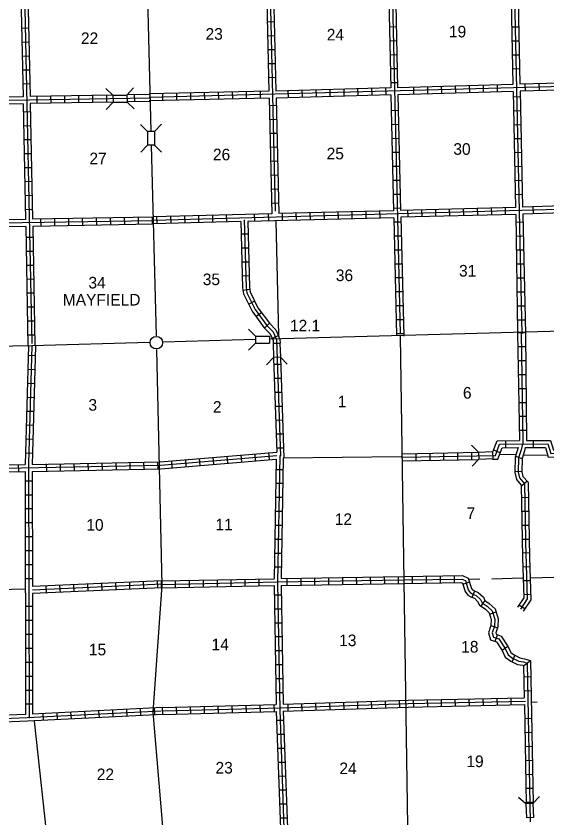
# Model space of a CAD drawing. Extents: x 1886803 to 2225102, y 15438879 to 15895946.
# Drawn here: x 2083687 to 2106538, y 15633587 to 15668092 of the extents above; entities that cross this region are included whole.
import ezdxf

# ---------------------------------------------------------------- set-up
doc = ezdxf.new("R2010")
doc.units = 0
for name, color, linetype in [('L13', 7, 'Continuous'), ('L14', 7, 'Continuous'), ('L16', 7, 'Continuous'), ('L18', 7, 'Continuous'), ('L28', 7, 'Continuous'), ('L3', 7, 'Continuous'), ('L4', 7, 'Continuous'), ('L8', 7, 'Continuous')]:
    doc.layers.add(name, color=color, linetype=linetype)

msp = doc.modelspace()

# ---------------------------------------------------------------- linework, layer by layer
at = {"layer": 'L13'}
msp.add_line((2105862, 15638571), (2106112, 15638584), dxfattribs=at)
for points in [[(2094869, 15659274), (2094986, 15654348)], [(2104495, 15649237), (2105181, 15649221)], [(2105519, 15649216), (2106511, 15649195)], [(2100260, 15649131), (2095186, 15649073)], [(2105809, 15643920), (2110920, 15644057)], [(2103153, 15643856), (2103655, 15643872)], [(2104162, 15643883), (2105487, 15643915)], [(2074489, 15643207), (2084072, 15643439)], [(2084473, 15637747), (2084980, 15633011)]]:
    msp.add_lwpolyline(points, dxfattribs=at)
at = {"layer": 'L16'}
msp.add_circle((2089725, 15654037), 269, dxfattribs=at)
at = {"layer": 'L18'}
for p, q in [((2087852, 15664681), (2087552, 15664971)), ((2087852, 15664681), (2088454, 15664692)), ((2088454, 15664692), (2088745, 15664998)), ((2088454, 15664692), (2088465, 15664391)), ((2087863, 15664380), (2087573, 15664074)), ((2087852, 15664681), (2087863, 15664380)), ((2087863, 15664380), (2088465, 15664391)), ((2088465, 15664391), (2088771, 15664095)), ((2089347, 15663129), (2089046, 15663430)), ((2089648, 15663129), (2089943, 15663440)), ((2089648, 15663129), (2089347, 15663129)), ((2089347, 15663129), (2089352, 15662532)), ((2089648, 15663129), (2089653, 15662532)), ((2089352, 15662532), (2089056, 15662231)), ((2089653, 15662532), (2089352, 15662532)), ((2089653, 15662532), (2089954, 15662236)), ((2093988, 15654316), (2093687, 15654612)), ((2093988, 15654015), (2093687, 15653714)), ((2093988, 15654316), (2093988, 15654015)), ((2093988, 15654316), (2094590, 15654316)), ((2093988, 15654015), (2094590, 15654015)), ((2094590, 15654316), (2094590, 15654015)), ((2095044, 15654005), (2094748, 15653999)), ((2094748, 15653999), (2094764, 15653398)), ((2095044, 15654005), (2095065, 15653408)), ((2094764, 15653398), (2094463, 15653091)), ((2095065, 15653408), (2094764, 15653398)), ((2095065, 15653408), (2095360, 15653112)), ((2103597, 15649332), (2103285, 15649622)), ((2103597, 15649332), (2104194, 15649348)), ((2103597, 15649332), (2103602, 15649031)), ((2104194, 15649348), (2104204, 15649047)), ((2103602, 15649031), (2103312, 15648725)), ((2103602, 15649031), (2104204, 15649047)), ((2105635, 15634189), (2105318, 15634474)), ((2105936, 15634204), (2106221, 15634516)), ((2105936, 15634204), (2105635, 15634189)), ((2105635, 15634189), (2105661, 15633587)), ((2105936, 15634204), (2105962, 15633608)), ((2105962, 15633608), (2105661, 15633587))]:
    msp.add_line(p, q, dxfattribs=at)
at = {"layer": 'L3'}
for points in [[(2107726, 15654554), (2094590, 15654190)], [(2089436, 15654047), (2084373, 15653904)], [(2093972, 15654174), (2090022, 15654063)], [(2084373, 15653904), (2076987, 15653772)]]:
    msp.add_lwpolyline(points, dxfattribs=at)
at = {"layer": 'L4'}
for points in [[(2089331, 15669449), (2089489, 15663139)], [(2089505, 15662532), (2089711, 15654337)], [(2100213, 15654322), (2100529, 15633238)], [(2089727, 15653741), (2089964, 15643603), (2089571, 15638134), (2090001, 15633053)]]:
    msp.add_lwpolyline(points, dxfattribs=at)
at = {"layer": 'L8'}
for p, q in [((2094505, 15667849), (2094806, 15667854)), ((2083930, 15667574), (2084230, 15667580)), ((2100059, 15667622), (2099764, 15667611)), ((2105318, 15667611), (2105023, 15667606)), ((2094521, 15667247), (2094822, 15667258)), ((2083945, 15666973), (2084246, 15666983)), ((2100081, 15667020), (2099780, 15667015)), ((2105339, 15667015), (2105038, 15667004)), ((2094537, 15666645), (2094838, 15666656)), ((2100096, 15666423), (2099795, 15666413)), ((2105355, 15666413), (2105054, 15666408)), ((2083956, 15666371), (2084252, 15666381)), ((2083972, 15665774), (2084273, 15665779)), ((2094547, 15666049), (2094843, 15666054)), ((2100102, 15665822), (2099806, 15665816)), ((2105360, 15665816), (2105060, 15665806)), ((2094563, 15665447), (2094864, 15665457)), ((2083977, 15665172), (2084278, 15665183)), ((2100123, 15665225), (2099822, 15665214)), ((2100814, 15664739), (2100804, 15665040)), ((2101411, 15664755), (2101406, 15665056)), ((2102013, 15664765), (2102002, 15665066)), ((2102610, 15664781), (2102604, 15665082)), ((2103212, 15664797), (2103201, 15665098)), ((2103813, 15664813), (2103803, 15665114)), ((2104410, 15664829), (2104405, 15665130)), ((2105614, 15664866), (2105603, 15665162)), ((2106210, 15664882), (2106205, 15665183)), ((2088798, 15664406), (2088787, 15664707)), ((2090012, 15664454), (2090012, 15664755)), ((2090614, 15664470), (2090603, 15664771)), ((2091210, 15664491), (2091205, 15664787)), ((2091812, 15664507), (2091802, 15664808)), ((2092414, 15664512), (2092404, 15664813)), ((2093011, 15664533), (2093006, 15664829)), ((2093613, 15664549), (2093602, 15664845)), ((2094215, 15664565), (2094204, 15664866)), ((2095413, 15664597), (2095403, 15664898)), ((2096010, 15664612), (2096005, 15664913)), ((2096612, 15664628), (2096601, 15664929)), ((2097214, 15664639), (2097203, 15664940)), ((2097810, 15664655), (2097805, 15664956)), ((2098412, 15664670), (2098402, 15664971)), ((2099014, 15664692), (2099004, 15664987)), ((2099611, 15664707), (2099605, 15665003)), ((2084595, 15664333), (2084590, 15664628)), ((2085197, 15664338), (2085186, 15664639)), ((2085793, 15664354), (2085788, 15664655)), ((2086395, 15664364), (2086390, 15664665)), ((2086997, 15664375), (2086987, 15664670)), ((2087594, 15664380), (2087588, 15664681)), ((2105387, 15664612), (2105086, 15664607)), ((2094590, 15664248), (2094885, 15664253)), ((2100144, 15664021), (2099843, 15664016)), ((2105403, 15664016), (2105102, 15664005)), ((2084003, 15663974), (2084304, 15663979)), ((2094605, 15663646), (2094906, 15663657)), ((2084019, 15663372), (2084320, 15663382)), ((2100160, 15663424), (2099864, 15663414)), ((2105413, 15663414), (2105112, 15663403)), ((2094621, 15663049), (2094922, 15663055)), ((2084030, 15662775), (2084331, 15662780)), ((2100181, 15662822), (2099880, 15662812)), ((2105429, 15662812), (2105128, 15662807)), ((2094627, 15662448), (2094927, 15662458)), ((2084046, 15662173), (2084347, 15662178)), ((2100186, 15662221), (2099885, 15662215)), ((2105445, 15662215), (2105144, 15662205)), ((2084056, 15661571), (2084352, 15661582)), ((2094648, 15661846), (2094943, 15661856)), ((2100202, 15661624), (2099901, 15661613)), ((2105455, 15661613), (2105155, 15661608)), ((2094663, 15661249), (2094964, 15661254)), ((2084072, 15660974), (2084373, 15660980)), ((2100218, 15661022), (2099922, 15661011)), ((2105471, 15661011), (2105170, 15661006)), ((2094669, 15660647), (2094970, 15660658)), ((2084077, 15660372), (2084378, 15660383)), ((2100228, 15660420), (2099927, 15660415)), ((2105477, 15660415), (2105181, 15660404)), ((2094685, 15660045), (2094986, 15660056)), ((2104737, 15659855), (2104743, 15659554)), ((2105936, 15659887), (2105947, 15659591)), ((2084093, 15659771), (2084394, 15659781)), ((2092140, 15659512), (2092145, 15659216)), ((2092736, 15659533), (2092747, 15659232)), ((2093935, 15659565), (2093945, 15659264)), ((2094537, 15659580), (2094547, 15659280)), ((2095139, 15659596), (2095144, 15659295)), ((2095735, 15659612), (2095746, 15659316)), ((2096337, 15659628), (2096348, 15659332)), ((2096939, 15659649), (2096944, 15659348)), ((2097536, 15659665), (2097546, 15659364)), ((2098138, 15659670), (2098143, 15659375)), ((2098740, 15659691), (2098745, 15659390)), ((2099336, 15659707), (2099347, 15659406)), ((2100244, 15659823), (2099943, 15659813)), ((2100535, 15659739), (2100545, 15659438)), ((2101137, 15659755), (2101147, 15659454)), ((2101738, 15659771), (2101744, 15659475)), ((2102335, 15659786), (2102346, 15659491)), ((2102937, 15659808), (2102948, 15659507)), ((2103539, 15659823), (2103544, 15659522)), ((2104136, 15659839), (2104146, 15659538)), ((2084764, 15659058), (2084753, 15659353)), ((2085360, 15659063), (2085355, 15659364)), ((2085962, 15659074), (2085952, 15659375)), ((2086564, 15659079), (2086554, 15659380)), ((2087161, 15659089), (2087156, 15659390)), ((2087763, 15659105), (2087752, 15659406)), ((2088365, 15659116), (2088354, 15659412)), ((2088961, 15659121), (2088956, 15659422)), ((2089563, 15659132), (2089553, 15659433)), ((2089737, 15659448), (2089748, 15659148)), ((2090339, 15659464), (2090345, 15659163)), ((2090936, 15659480), (2090946, 15659179)), ((2091538, 15659496), (2091543, 15659195)), ((2100260, 15659221), (2099964, 15659216)), ((2105503, 15659216), (2105202, 15659206)), ((2084120, 15658572), (2084421, 15658583)), ((2093380, 15658715), (2093681, 15658715)), ((2100271, 15658625), (2099970, 15658614)), ((2105519, 15658614), (2105218, 15658604)), ((2084130, 15657970), (2084431, 15657981)), ((2093396, 15658113), (2093697, 15658123)), ((2100287, 15658023), (2099986, 15658012)), ((2105535, 15658012), (2105239, 15658012)), ((2093412, 15657516), (2093713, 15657521)), ((2084146, 15657373), (2084447, 15657379)), ((2100302, 15657421), (2100001, 15657416)), ((2105545, 15657416), (2105244, 15657416)), ((2084157, 15656772), (2084452, 15656782)), ((2093423, 15656914), (2093718, 15656925)), ((2100313, 15656824), (2100012, 15656824)), ((2105561, 15656814), (2105260, 15656814)), ((2084172, 15656175), (2084473, 15656180)), ((2093454, 15656296), (2093745, 15656339)), ((2100329, 15656222), (2100028, 15656222)), ((2105572, 15656212), (2105271, 15656212)), ((2093687, 15655700), (2093961, 15655832)), ((2084178, 15655573), (2084479, 15655578)), ((2100345, 15655620), (2100044, 15655620)), ((2105587, 15655615), (2105287, 15655615)), ((2094014, 15655166), (2094246, 15655341)), ((2100355, 15655024), (2100054, 15655024)), ((2084194, 15654971), (2084494, 15654982)), ((2094378, 15654665), (2094595, 15654871)), ((2105593, 15655013), (2105297, 15655013)), ((2084204, 15654374), (2084505, 15654380)), ((2094706, 15654232), (2094980, 15654353)), ((2100371, 15654422), (2100070, 15654422)), ((2105276, 15654475), (2105577, 15654475)), ((2105287, 15653873), (2105587, 15653873)), ((2084510, 15653471), (2084215, 15653482)), ((2094780, 15653107), (2095081, 15653112)), ((2105297, 15653271), (2105593, 15653271)), ((2084494, 15652875), (2084194, 15652880)), ((2105302, 15652674), (2105603, 15652674)), ((2084479, 15652273), (2084178, 15652278)), ((2094806, 15652505), (2095102, 15652516)), ((2105318, 15652072), (2105619, 15652072)), ((2084463, 15651671), (2084162, 15651682)), ((2094822, 15651903), (2095123, 15651914)), ((2094838, 15651307), (2095139, 15651312)), ((2105329, 15651470), (2105630, 15651470)), ((2084447, 15651074), (2084146, 15651080)), ((2094864, 15650705), (2095160, 15650715)), ((2105339, 15650874), (2105635, 15650874)), ((2084431, 15650472), (2084130, 15650483)), ((2105345, 15650272), (2105646, 15650272)), ((2084405, 15649870), (2084114, 15649881)), ((2094880, 15650108), (2095181, 15650113)), ((2094906, 15649506), (2095202, 15649511)), ((2104764, 15649511), (2104764, 15649812)), ((2105962, 15649522), (2105962, 15649823)), ((2084389, 15649274), (2084088, 15649279)), ((2092805, 15648857), (2092779, 15649158)), ((2093402, 15648904), (2093380, 15649205)), ((2093993, 15648957), (2093972, 15649258)), ((2094595, 15649005), (2094568, 15649305)), ((2100904, 15648962), (2100904, 15649263)), ((2101506, 15648978), (2101506, 15649279)), ((2102103, 15648989), (2102103, 15649290)), ((2102705, 15648999), (2102705, 15649295)), ((2103301, 15649015), (2103301, 15649316)), ((2104521, 15649295), (2104246, 15649406)), ((2085007, 15648524), (2084996, 15648820)), ((2085603, 15648529), (2085598, 15648830)), ((2086205, 15648540), (2086195, 15648841)), ((2086802, 15648556), (2086797, 15648857)), ((2087404, 15648566), (2087393, 15648862)), ((2088006, 15648582), (2087995, 15648883)), ((2088602, 15648587), (2088597, 15648888)), ((2089204, 15648598), (2089194, 15648899)), ((2089806, 15648614), (2089795, 15648915)), ((2090413, 15648656), (2090387, 15648957)), ((2091010, 15648704), (2090989, 15649005)), ((2091606, 15648756), (2091580, 15649057)), ((2092203, 15648804), (2092177, 15649105)), ((2105181, 15649147), (2105471, 15649057)), ((2083803, 15648498), (2083798, 15648799)), ((2094880, 15648587), (2095181, 15648587)), ((2105155, 15648503), (2105455, 15648498)), ((2084378, 15648080), (2084077, 15648080)), ((2094869, 15647991), (2095170, 15647991)), ((2105455, 15647890), (2105677, 15648080)), ((2084378, 15647479), (2084077, 15647479)), ((2094854, 15647389), (2095155, 15647389)), ((2105434, 15647378), (2105735, 15647389)), ((2084378, 15646882), (2084077, 15646882)), ((2094843, 15646787), (2095144, 15646787)), ((2105455, 15646782), (2105751, 15646787)), ((2084378, 15646280), (2084077, 15646280)), ((2094838, 15646190), (2095139, 15646190)), ((2105461, 15646180), (2105762, 15646190)), ((2084389, 15645678), (2084088, 15645678)), ((2094827, 15645588), (2095128, 15645588)), ((2105471, 15645583), (2105772, 15645588)), ((2084389, 15645081), (2084088, 15645081)), ((2094822, 15644986), (2095123, 15644986)), ((2105781, 15644988), (2105483, 15644979)), ((2084389, 15644480), (2084088, 15644480)), ((2094806, 15644390), (2095102, 15644390)), ((2105798, 15644391), (2105500, 15644383)), ((2100751, 15643687), (2100751, 15643988)), ((2101353, 15643698), (2101353, 15643999)), ((2101955, 15643703), (2101955, 15644004)), ((2102552, 15643703), (2102552, 15644004)), ((2084389, 15643883), (2084088, 15643883)), ((2086797, 15643350), (2086781, 15643645)), ((2087388, 15643371), (2087377, 15643672)), ((2087990, 15643397), (2087979, 15643698)), ((2088586, 15643429), (2088581, 15643730)), ((2089188, 15643455), (2089178, 15643756)), ((2089785, 15643482), (2089780, 15643783)), ((2089954, 15643482), (2089954, 15643783)), ((2090556, 15643497), (2090556, 15643798)), ((2091152, 15643508), (2091152, 15643804)), ((2091754, 15643524), (2091754, 15643820)), ((2092356, 15643529), (2092356, 15643830)), ((2092953, 15643545), (2092953, 15643846)), ((2093555, 15643555), (2093555, 15643856)), ((2094151, 15643571), (2094146, 15643872)), ((2095355, 15643598), (2095355, 15643899)), ((2095952, 15643603), (2095952, 15643904)), ((2096554, 15643614), (2096554, 15643915)), ((2097156, 15643624), (2097156, 15643920)), ((2097752, 15643640), (2097752, 15643941)), ((2098354, 15643645), (2098344, 15643946)), ((2098956, 15643656), (2098945, 15643957)), ((2099553, 15643666), (2099547, 15643962)), ((2100155, 15643682), (2100144, 15643978)), ((2102921, 15643645), (2103201, 15643740)), ((2105815, 15643795), (2105516, 15643787)), ((2084996, 15643265), (2084980, 15643566)), ((2085598, 15643286), (2085577, 15643587)), ((2086195, 15643323), (2086179, 15643624)), ((2103312, 15643080), (2103428, 15643355)), ((2094806, 15643191), (2095102, 15643191)), ((2105831, 15643199), (2105533, 15643190)), ((2084389, 15642679), (2084088, 15642679)), ((2103703, 15642695), (2103877, 15642938)), ((2105580, 15642585), (2105331, 15642749)), ((2094811, 15642589), (2095112, 15642589)), ((2104062, 15642362), (2104352, 15642457)), ((2084389, 15642082), (2084088, 15642082)), ((2094822, 15641987), (2095123, 15641987)), ((2104120, 15641871), (2104405, 15641771)), ((2084389, 15641480), (2084088, 15641480)), ((2094838, 15641391), (2095139, 15641391)), ((2104304, 15641190), (2104405, 15641470)), ((2084389, 15640879), (2084088, 15640879)), ((2104605, 15640805), (2104854, 15640974)), ((2094843, 15640789), (2095144, 15640789)), ((2105038, 15640303), (2105160, 15640583)), ((2084394, 15640282), (2084093, 15640282)), ((2094854, 15640187), (2095155, 15640187)), ((2105535, 15640139), (2105836, 15640356)), ((2084394, 15639680), (2084093, 15639680)), ((2094864, 15639590), (2095160, 15639590)), ((2105545, 15639664), (2105846, 15639675)), ((2084394, 15639078), (2084093, 15639078)), ((2094869, 15638988), (2095170, 15638988)), ((2105561, 15639062), (2105862, 15639073)), ((2084394, 15638481), (2084093, 15638481)), ((2094806, 15638170), (2094795, 15638471)), ((2095403, 15638191), (2095397, 15638487)), ((2096005, 15638212), (2095994, 15638513)), ((2096601, 15638228), (2096596, 15638529)), ((2097203, 15638249), (2097198, 15638545)), ((2097805, 15638265), (2097794, 15638566)), ((2098402, 15638291), (2098396, 15638587)), ((2099004, 15638307), (2098993, 15638603)), ((2099605, 15638323), (2099595, 15638624)), ((2100202, 15638349), (2100197, 15638645)), ((2100804, 15638365), (2100793, 15638666)), ((2101406, 15638370), (2101395, 15638671)), ((2102002, 15638386), (2101997, 15638687)), ((2102604, 15638397), (2102594, 15638698)), ((2103201, 15638413), (2103196, 15638714)), ((2103803, 15638423), (2103798, 15638724)), ((2104405, 15638439), (2104394, 15638740)), ((2105001, 15638444), (2104996, 15638745)), ((2086073, 15637837), (2086052, 15638138)), ((2086670, 15637874), (2086654, 15638170)), ((2087272, 15637895), (2087256, 15638196)), ((2087863, 15637932), (2087852, 15638228)), ((2088465, 15637953), (2088454, 15638254)), ((2089062, 15637990), (2089046, 15638291)), ((2089663, 15638011), (2089648, 15638312)), ((2090012, 15638038), (2089996, 15638339)), ((2090603, 15638054), (2090598, 15638355)), ((2091205, 15638070), (2091195, 15638370)), ((2091802, 15638091), (2091797, 15638386)), ((2092404, 15638106), (2092393, 15638407)), ((2093006, 15638122), (2092995, 15638423)), ((2093602, 15638138), (2093597, 15638439)), ((2094204, 15638154), (2094194, 15638455)), ((2084869, 15637779), (2084854, 15638080)), ((2085471, 15637816), (2085455, 15638112)), ((2094906, 15637790), (2095202, 15637795)), ((2105577, 15637864), (2105878, 15637874)), ((2094927, 15637188), (2095228, 15637198)), ((2105593, 15637262), (2105894, 15637272)), ((2094943, 15636591), (2095244, 15636596)), ((2105603, 15636665), (2105904, 15636670)), ((2105614, 15636063), (2105910, 15636074)), ((2094970, 15635989), (2095271, 15635994)), ((2094986, 15635387), (2095287, 15635398)), ((2105630, 15635461), (2105920, 15635472)), ((2095012, 15634791), (2095313, 15634796)), ((2105635, 15634864), (2105936, 15634870)), ((2095028, 15634189), (2095329, 15634199)), ((2105646, 15634273), (2105947, 15634273)), ((2095054, 15633587), (2095355, 15633597))]:
    msp.add_line(p, q, dxfattribs=at)
for points in [[(2099489, 15686108), (2100218, 15654422)], [(2094236, 15685849), (2094843, 15659697)], [(2104769, 15686028), (2105461, 15654411)], [(2083702, 15685574), (2084362, 15654005)], [(2094336, 15675099), (2094568, 15664855)], [(2094626, 15675114), (2094864, 15664866)], [(2099697, 15670047), (2099811, 15664998)], [(2099998, 15670056), (2100112, 15665003)], [(2104964, 15670195), (2105070, 15665140)], [(2105265, 15670204), (2105371, 15665156)], [(2083886, 15669633), (2083988, 15664612)], [(2084187, 15669639), (2084289, 15664623)], [(2110503, 15665140), (2089410, 15664591)], [(2105070, 15665140), (2100112, 15665003)], [(2110503, 15665288), (2105371, 15665156)], [(2087847, 15664692), (2084289, 15664623)], [(2089447, 15664713), (2088465, 15664697)], [(2094568, 15664855), (2089410, 15664739)], [(2099811, 15664998), (2094864, 15664866)], [(2099822, 15664697), (2094880, 15664565)], [(2099822, 15664697), (2099938, 15659712)], [(2105086, 15664839), (2100123, 15664707)], [(2100123, 15664707), (2100239, 15659728)], [(2105086, 15664839), (2105186, 15659855)], [(2110503, 15664987), (2105387, 15664855)], [(2105387, 15664855), (2105487, 15659871)], [(2089447, 15664565), (2067794, 15664195)], [(2083988, 15664612), (2079019, 15664533)], [(2087863, 15664391), (2084294, 15664322)], [(2089447, 15664412), (2088470, 15664396)], [(2094579, 15664554), (2089410, 15664438)], [(2094579, 15664554), (2094695, 15659580)], [(2094880, 15664565), (2094996, 15659591)], [(2083998, 15664311), (2079030, 15664232)], [(2083998, 15664311), (2084093, 15659338)], [(2084294, 15664322), (2084394, 15659348)], [(2110735, 15659866), (2089605, 15659295)], [(2105186, 15659855), (2100239, 15659728)], [(2110651, 15660040), (2105487, 15659871)], [(2094695, 15659580), (2089605, 15659448)], [(2099938, 15659712), (2094996, 15659591)], [(2105197, 15659554), (2100244, 15659433)], [(2105197, 15659554), (2105276, 15654475)], [(2110651, 15659739), (2105498, 15659570)], [(2105498, 15659570), (2105614, 15654411)], [(2089595, 15659280), (2067963, 15658947)], [(2084093, 15659338), (2079146, 15659274)], [(2089595, 15659433), (2084394, 15659348)], [(2093365, 15659248), (2089605, 15659148)], [(2093365, 15659248), (2093439, 15656391), (2093481, 15656138), (2093845, 15655388), (2094363, 15654681), (2094621, 15654422), (2094748, 15654131), (2094753, 15654005)], [(2093512, 15659316), (2093586, 15656407), (2093618, 15656180), (2093972, 15655462), (2094479, 15654781), (2094748, 15654506), (2094896, 15654163), (2095065, 15649147)], [(2099943, 15659412), (2093660, 15659253)], [(2093660, 15659253), (2093740, 15656423), (2093761, 15656222), (2094093, 15655541), (2094595, 15654881), (2094869, 15654591), (2095044, 15654195), (2095054, 15654015)], [(2099943, 15659412), (2100059, 15654353)], [(2100244, 15659433), (2100376, 15654322)], [(2084104, 15659031), (2079162, 15658957)], [(2084104, 15659031), (2084194, 15653899)], [(2089595, 15659132), (2084405, 15659037)], [(2084405, 15659037), (2084494, 15653931)], [(2105276, 15654475), (2105355, 15649823)], [(2105429, 15654475), (2105503, 15649728), (2105429, 15649422), (2105318, 15649078), (2105302, 15648466), (2105360, 15648223), (2105577, 15647970), (2105635, 15644791)], [(2105614, 15654411), (2105656, 15649823)], [(2084220, 15653904), (2084077, 15648799)], [(2084373, 15653899), (2084230, 15648841), (2084246, 15637879)], [(2084521, 15653889), (2084378, 15648799)], [(2094769, 15653371), (2094906, 15649332)], [(2095070, 15653398), (2095213, 15649073)], [(2100302, 15649105), (2104320, 15649179), (2104495, 15649665), (2106580, 15649680), (2106702, 15649263), (2117377, 15649480)], [(2104194, 15649020), (2104426, 15649031), (2104605, 15649511), (2105302, 15649522)], [(2104209, 15649337), (2104389, 15649812), (2105355, 15649823)], [(2105302, 15649522), (2105170, 15649105), (2105155, 15648445), (2105228, 15648154), (2105429, 15647912), (2105487, 15644791)], [(2105593, 15649522), (2105572, 15649379), (2105471, 15649057), (2105455, 15648482), (2105498, 15648286), (2105730, 15648033), (2105788, 15644791)], [(2105593, 15649522), (2106469, 15649533), (2106596, 15649115), (2117277, 15649321)], [(2105656, 15649823), (2106686, 15649828), (2106812, 15649416), (2117272, 15649622)], [(2068206, 15648345), (2089906, 15648762), (2094912, 15649179)], [(2084378, 15648799), (2089896, 15648915), (2094906, 15649332)], [(2095038, 15649189), (2094943, 15643703), (2095038, 15638238), (2095218, 15633138)], [(2100302, 15649258), (2103586, 15649321)], [(2084378, 15648498), (2089912, 15648614), (2094885, 15649031)], [(2094885, 15649031), (2094795, 15643883)], [(2095186, 15649073), (2095096, 15643888)], [(2100302, 15648957), (2103581, 15649015)], [(2073602, 15648297), (2084077, 15648498)], [(2079019, 15648704), (2084077, 15648799)], [(2084077, 15648498), (2084093, 15638038)], [(2084378, 15648498), (2084389, 15643540)], [(2105487, 15644791), (2105536, 15643063), (2105267, 15642653)], [(2105632, 15644984), (2105687, 15643020), (2105392, 15642571)], [(2105787, 15644799), (2105839, 15642977), (2105517, 15642488)], [(2095096, 15643888), (2100360, 15643978), (2102905, 15644015), (2103153, 15643904), (2103285, 15643466), (2103328, 15643408), (2103423, 15643355), (2103581, 15643286), (2103803, 15643080), (2103861, 15642948), (2104051, 15642816), (2104310, 15642589), (2104436, 15642162), (2104421, 15641813), (2104336, 15641554), (2104352, 15641491), (2104563, 15641412), (2104869, 15640947), (2104980, 15640704), (2105128, 15640599), (2105376, 15640482), (2105577, 15640440), (2105836, 15640356), (2105947, 15634204)], [(2089964, 15643788), (2084389, 15643540)], [(2089970, 15643640), (2084389, 15643387)], [(2089954, 15643783), (2094795, 15643883)], [(2089954, 15643629), (2094938, 15643740), (2100360, 15643830), (2102868, 15643862), (2103027, 15643798), (2103153, 15643397), (2103227, 15643286), (2103354, 15643223), (2103497, 15643165), (2103676, 15642991), (2103745, 15642848), (2103961, 15642695), (2104178, 15642505), (2104289, 15642146), (2104273, 15641839), (2104178, 15641554), (2104231, 15641370), (2104463, 15641290), (2104737, 15640873), (2104864, 15640604), (2105054, 15640461), (2105329, 15640340), (2105535, 15640298), (2105688, 15640245), (2105809, 15633423)], [(2095096, 15643587), (2100360, 15643682), (2102837, 15643714), (2102905, 15643687), (2103021, 15643328), (2103127, 15643170), (2103285, 15643091), (2103412, 15643038), (2103555, 15642895), (2103629, 15642748), (2103872, 15642579), (2104046, 15642420), (2104136, 15642130), (2104120, 15641866), (2104019, 15641554), (2104104, 15641253), (2104363, 15641164), (2104605, 15640799), (2104743, 15640504), (2104980, 15640329), (2105276, 15640197), (2105498, 15640155), (2105535, 15640139), (2105561, 15638761)], [(2089980, 15643487), (2084389, 15643239)], [(2089954, 15643482), (2094795, 15643582)], [(2094795, 15643582), (2094880, 15638471)], [(2095096, 15643587), (2095181, 15638481)], [(2084389, 15643239), (2084394, 15638054)], [(2089996, 15638339), (2094880, 15638471)], [(2090001, 15638191), (2095081, 15638328), (2100561, 15638508), (2105614, 15638613)], [(2095181, 15638481), (2100561, 15638656), (2105561, 15638761)], [(2095186, 15638180), (2100561, 15638355), (2105572, 15638466)], [(2105572, 15638466), (2105646, 15634199)], [(2089927, 15638180), (2084172, 15637895), (2081448, 15637779), (2080820, 15637848), (2079194, 15638006), (2077678, 15637922)], [(2084093, 15638038), (2081453, 15637932), (2080836, 15637996), (2079194, 15638154), (2077847, 15638080)], [(2089996, 15638339), (2084394, 15638054)], [(2090012, 15638038), (2094885, 15638170)], [(2094885, 15638170), (2095070, 15633133)], [(2095186, 15638180), (2095371, 15633148)], [(2090012, 15638038), (2084178, 15637747), (2081437, 15637631), (2080804, 15637695), (2079194, 15637853), (2077947, 15637790)]]:
    msp.add_lwpolyline(points, dxfattribs=at)

# ---------------------------------------------------------------- texts
at = {"layer": 'L14'}
for s, p in [('23', (2091844, 15667073)), ('24', (2097061, 15667041)), ('19', (2102319, 15667173)), ('22', (2086480, 15666888)), ('30', (2102509, 15662120)), ('26', (2092161, 15661883)), ('25', (2097055, 15661925)), ('27', (2086844, 15661714)), ('36', (2097451, 15656687)), ('31', (2102752, 15656882)), ('34', (2086802, 15656370)), ('35', (2091723, 15656513)), ('6', (2102921, 15651629)), ('3', (2086802, 15651111)), ('1', (2097536, 15651254)), ('2', (2092161, 15651022)), ('7', (2103080, 15646449)), ('10', (2086712, 15645947)), ('11', (2092272, 15645963)), ('12', (2097404, 15646190)), ('14', (2092103, 15640805)), ('13', (2097594, 15640979)), ('15', (2086823, 15640583)), ('18', (2102847, 15640704)), ('19', (2103069, 15635773)), ('22', (2087161, 15635213)), ('23', (2092272, 15635498)), ('24', (2097604, 15635472))]:
    msp.add_text(s, height=500, rotation=360, dxfattribs=at).set_placement(p)
at = {"layer": 'L16'}
msp.add_text('MAYFIELD', height=500, rotation=360, dxfattribs=at).set_placement((2085698, 15655636))
at = {"layer": 'L28'}
msp.add_text('12.1', height=500, rotation=360, dxfattribs=at).set_placement((2095477, 15654522))

doc.saveas('drawing.dxf')
